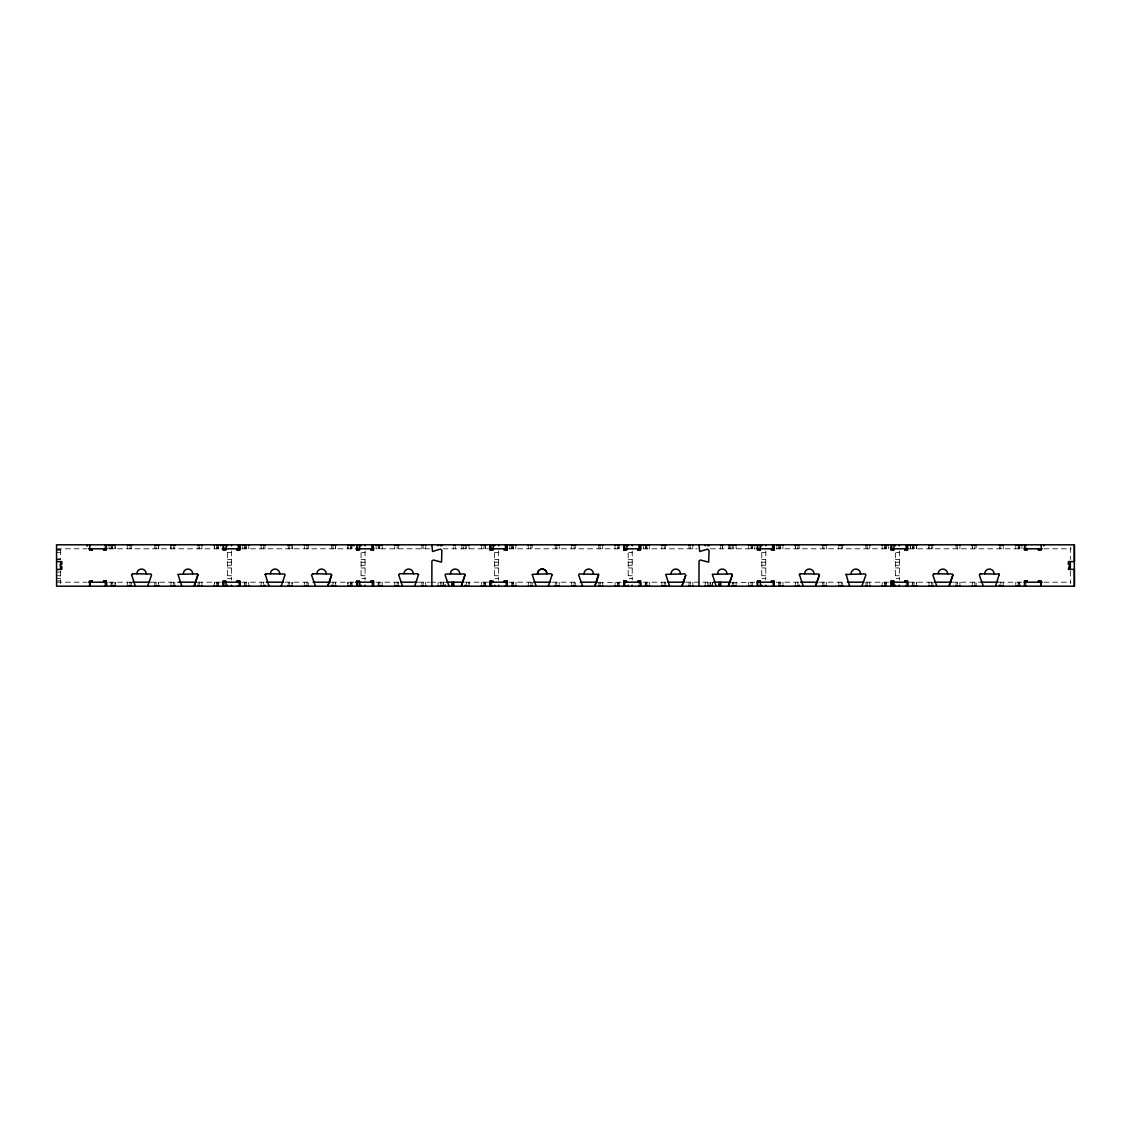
<?xml version="1.0" encoding="UTF-8"?>
<svg xmlns="http://www.w3.org/2000/svg" width="1131" height="1131" viewBox="0 0 1131 1131"><rect width="100%" height="100%" fill="white"/><g stroke="black" fill="none" stroke-linecap="round" stroke-linejoin="round"><path stroke-width="0.75" stroke-dasharray="5 3.75" d="M154.721 582.861L154.721 583.949M198.109 582.861L198.109 583.949M288.278 582.861L288.278 583.949M308.325 582.861L308.325 583.949M331.666 548.139L331.666 546.796M351.699 582.861L351.699 583.949M351.699 548.139L351.699 546.796M378.461 548.139L378.461 546.796M398.494 548.139L398.494 546.796M421.849 582.861L421.849 583.949M441.882 582.861L441.882 583.949M453.559 547.305L453.559 548.804M485.27 582.861L485.27 583.949M512.032 548.139L512.032 546.796M532.065 548.139L532.065 546.796M555.42 582.861L555.42 583.949M575.453 582.861L575.453 583.949M598.794 582.861L622.022 582.196M618.841 582.861L618.841 583.949M645.589 548.139L645.589 546.796M665.622 548.139L665.622 546.796M688.977 582.861L688.977 583.949M710.621 582.451L710.621 583.949L710.621 582.196M732.365 582.861L755.466 582.196M732.365 548.139L732.365 546.796M752.398 548.139L752.398 546.796M822.548 582.861L822.548 583.949M822.548 548.139L822.548 546.796M842.581 582.861L842.581 583.949M842.581 548.139L842.581 546.796M865.936 548.139L865.936 546.796M885.969 582.861L885.969 583.949M885.969 548.139L885.969 546.796M956.105 582.861L956.105 583.949M956.105 548.139L956.105 546.796M976.138 582.861L976.138 583.949M976.138 548.139L976.138 546.796M1019.526 582.861L1019.526 583.949M729.043 548.549L729.043 547.051L729.043 548.804M56.592 548.804L87.073 548.804M108.802 548.804L220.644 548.804M241.695 548.804L354.201 548.804M429.526 548.804L376.072 548.804L376.128 547.051M443.041 548.804L487.772 548.804M508.865 548.804L622.022 548.804M643.214 548.804L697.247 548.804M710.367 548.804L754.985 548.804M776.163 548.804L889.334 548.804M908.956 548.804L1022.113 548.804M1043.927 548.804L1071.283 548.804M56.592 549.694L60.593 549.694M56.592 550.147L60.593 550.147M56.592 552.366L60.593 552.366M227.515 552.366L231.516 552.366M361.835 552.366L365.087 552.366M494.897 552.366L498.644 552.366M629.204 552.366L632.215 552.366M762.025 552.366L765.772 552.366M896.332 552.366L899.343 552.366M56.592 558.926L60.593 558.926M56.592 559.506L60.593 559.506L60.593 547.475M227.515 559.506L231.516 559.506M361.072 559.506L365.087 559.506M494.643 559.506L498.644 559.506M628.2 559.506L632.215 559.506M761.771 559.506L765.772 559.506M895.342 559.506L899.343 559.506M227.515 562.178L231.516 562.178M361.072 562.178L365.087 562.178M494.643 562.178L498.644 562.178M628.2 562.178L632.215 562.178M761.771 562.178L765.772 562.178M895.342 562.178L899.343 562.178M227.515 565.274L231.516 565.274M361.072 565.274L365.087 565.274M494.643 565.274L498.644 565.274M628.2 565.274L632.215 565.274M761.771 565.274L765.772 565.274M895.342 565.274L899.343 565.274M227.515 567.946L231.516 567.946M361.072 567.946L365.087 567.946M494.643 567.946L498.644 567.946M628.2 567.946L632.215 567.946M761.771 567.946L765.772 567.946M895.342 567.946L899.343 567.946M56.592 572.06L60.593 572.06M56.592 575.736L60.593 575.736M227.515 575.736L231.516 575.736M361.072 575.736L365.087 575.736M494.643 575.736L498.644 575.736M628.2 575.736L632.215 575.736M761.771 575.736L765.772 575.736M895.342 575.736L899.343 575.736M56.592 578.408L60.593 578.408M227.515 578.408L231.516 578.408M361.835 578.408L365.087 578.408M494.897 578.408L498.644 578.408M629.204 578.408L632.215 578.408M762.025 578.408L765.772 578.408M896.332 578.408L899.343 578.408M56.592 580.853L60.593 580.853M56.592 582.196L87.073 582.196M108.802 582.196L131.762 582.196M150.932 582.196L178.825 582.196M197.982 582.196L220.644 582.196M241.695 582.196L264.555 582.196M285.21 582.196L311.393 582.196M331.553 582.196L354.201 582.196M376.072 582.196L399.059 582.196M418.371 582.196L429.526 582.196M430.671 582.196L445.218 582.196L445.218 583.949L445.218 582.451M487.772 582.196L465.237 582.196L465.237 584.204M508.851 582.196L531.853 582.196M552.38 582.196L578.521 582.196M643.214 582.196L666.145 582.196M685.471 582.196L712.346 582.196L712.346 583.949L712.346 582.451M776.149 582.196L799.447 582.196M819.48 582.196L845.649 582.196M866.304 582.196L889.334 582.196M908.956 582.196L933.018 582.196M952.189 582.196L980.068 582.196M999.238 582.196L1022.113 582.196M1043.927 582.196L1071 582.196M722.412 548.549L722.412 547.051L722.412 548.804M688.977 548.139L688.977 547.051M618.841 548.139L618.841 547.051M598.794 548.139L598.794 547.051M575.453 548.139L575.453 547.051M555.42 548.139L555.42 547.051M512.216 582.861L512.216 583.949M485.27 548.139L485.27 547.051M1070.336 547.475L1070.336 559.506M1070.336 571.07L1070.336 583.525M1021.901 547.051L1021.915 548.804M1019.78 547.051L1019.78 548.804M1019.78 582.196L1019.78 583.949M1019.526 547.051L1019.526 548.804M1018.522 547.051L1018.522 548.804M1018.522 582.196L1018.522 583.949M1018.197 547.051L1018.197 548.804M1018.197 582.196L1018.197 583.949M1015.765 547.051L1015.709 548.804M1015.709 582.196L1015.765 583.949M1003.254 547.051L1003.254 548.804M1003.31 582.196L1003.254 583.949M1000.836 547.051L1000.836 548.804M1000.836 582.196L1000.836 583.949M999.493 547.051L999.493 548.804M974.809 547.051L974.809 548.804M974.809 582.196L974.809 583.949M972.377 582.196L972.377 583.949M959.922 547.051L959.866 548.804M959.922 582.196L959.922 583.949M957.448 547.051L957.448 548.804M957.448 582.196L957.448 583.949M932.75 547.051L932.75 548.804M932.75 582.196L932.75 583.949M931.421 547.051L931.421 548.804M931.421 582.196L931.421 583.949M928.989 582.196L928.989 583.949M914.06 547.051L914.06 548.804M914.06 582.196L914.06 583.949M913.721 547.051L913.721 548.804M912.717 547.051L912.717 548.804M912.717 582.196L912.717 583.949M912.463 547.051L912.463 548.804M912.463 582.196L912.463 583.949M910.384 547.051L910.384 548.804M910.37 547.051L910.37 548.804M899.343 550.896L899.343 580.104M895.342 552.819L895.342 578.238M888.33 547.051L888.33 548.804M886.223 547.051L886.223 548.804M886.223 582.196L886.223 583.949M884.965 547.051L884.965 548.804M884.965 582.196L884.965 583.949M884.626 547.051L884.626 548.804M884.626 582.196L884.626 583.949M882.152 547.051L882.208 548.804M882.208 582.196L882.208 583.949M869.753 547.051L869.697 548.804M869.753 582.196L869.697 583.949M867.265 547.051L867.265 548.804M867.265 582.196L867.265 583.949M865.936 582.451L865.936 583.949M841.238 547.051L841.238 548.804M841.238 582.196L841.238 583.949M838.764 547.051L838.82 548.804M838.82 582.196L838.82 583.949M826.309 547.051L826.365 548.804M826.309 582.196L826.309 583.949M823.877 547.051L823.877 548.804M823.877 582.196L823.877 583.949M799.193 547.051L799.193 548.804M797.85 547.051L797.85 548.804M797.85 582.196L797.85 583.949M795.432 582.196L795.432 583.949M782.921 547.051L782.977 548.804M782.977 582.196L782.977 583.949M780.489 547.051L780.489 548.804M780.489 582.196L780.489 583.949M780.164 547.051L780.164 548.804M779.16 547.051L779.16 548.804M779.16 582.196L779.16 583.949M778.891 547.051L778.891 548.804M778.891 582.196L778.891 583.949M776.827 547.051L776.827 548.804M765.772 550.896L765.772 580.104M761.771 552.819L761.771 578.238M754.787 547.051L754.787 548.804M752.652 547.051L752.652 548.804M752.398 582.196L752.398 584.204M751.394 547.051L751.394 548.804M751.069 547.051L751.069 548.804M751.069 582.196L751.069 583.949M748.637 547.051L748.637 548.804M748.637 582.196L748.637 583.949M736.125 547.051L736.125 548.804M736.125 582.196L736.182 583.949M733.694 547.051L733.694 548.804M733.694 582.196L733.694 583.949M732.365 582.196L732.365 583.949M730.753 547.051L730.753 548.804M720.687 547.051L720.687 548.804M709.01 582.196L709.01 584.204M707.681 582.196L707.681 583.949M705.249 582.196L705.249 583.949M692.794 547.051L692.738 548.804M692.794 582.196L692.794 583.949M690.32 547.051L690.32 548.804M690.32 582.196L690.32 583.949M665.622 582.196L665.622 583.949M664.293 547.051L664.293 548.804M664.293 582.196L664.293 583.949M661.861 547.051L661.861 548.804M661.861 582.196L661.861 583.949M649.35 547.051L649.35 548.804M649.35 582.196L649.35 583.949M646.932 547.051L646.932 548.804M646.932 582.196L646.932 583.949M646.593 547.051L646.593 548.804M646.593 582.196L646.593 583.949M645.589 582.196L645.589 583.949M645.334 547.051L645.334 548.804M645.334 582.196L645.334 583.949M643.398 547.051L643.398 548.804M632.215 550.896L632.215 580.104M628.2 552.819L628.2 578.238M619.095 547.051L619.095 548.804M619.095 582.196L619.095 583.949M617.837 582.196L617.837 583.949M617.498 547.051L617.498 548.804M617.498 582.196L617.498 583.949M615.024 547.051L615.066 548.804M615.066 582.196L615.066 583.949M602.569 547.051L602.569 548.804M602.611 582.196L602.569 583.949M600.137 547.051L600.137 548.804M600.137 582.196L600.137 583.949M598.794 582.451L598.794 583.949M574.11 547.051L574.11 548.804M574.11 582.196L574.11 583.949M571.636 547.051L571.636 548.804M571.692 582.196L571.692 583.949M559.181 547.051L559.181 548.804M559.181 582.196L559.181 583.949M556.749 547.051L556.749 548.804M556.749 582.196L556.749 583.949M532.249 582.451L532.249 583.949M530.906 582.196L530.906 583.949M530.722 547.051L530.722 548.804M528.488 582.196L528.488 583.949M528.304 547.051L528.248 548.804M516.033 582.196L515.976 583.949M515.793 547.051L515.793 548.804M513.361 547.051L513.361 548.804M513.545 582.196L513.545 583.949M513.022 547.051L513.022 548.804M513.022 582.196L513.022 583.949M511.763 547.051L511.763 548.804M511.763 582.196L511.763 583.949M509.827 547.051L509.827 548.804M498.644 550.896L498.644 580.104M494.643 552.819L494.643 578.238M485.524 547.051L485.524 548.804M485.524 582.196L485.524 583.949M484.266 582.196L484.266 583.949M483.941 547.051L483.941 548.804M483.941 582.196L483.941 583.949M481.509 547.051L481.453 548.804M481.509 582.196L481.509 583.949M468.997 547.051L468.997 548.804M466.566 547.051L466.566 548.804M466.566 582.196L466.566 583.949M465.237 546.796L465.237 548.804M463.625 547.051L463.625 548.804M461.9 547.051L461.915 548.804M455.284 547.051L455.284 548.804M440.553 582.196L440.553 583.949M438.121 582.196L438.121 583.949M425.666 547.051L425.666 548.804M425.609 582.196L425.666 583.949M423.192 547.051L423.192 548.804M423.192 582.196L423.192 583.949M421.849 547.051L421.849 548.804M398.494 582.196L398.494 583.949M397.165 547.051L397.165 548.804M397.165 582.196L397.165 583.949M394.733 547.051L394.677 548.804M394.733 582.196L394.733 583.949M382.221 547.051L382.221 548.804M382.221 582.196L382.221 583.949M379.804 547.051L379.804 548.804M379.804 582.196L379.804 583.949M379.465 547.051L379.465 548.804M378.461 582.196L378.461 583.949M378.206 547.051L378.206 548.804M378.206 582.196L378.206 583.949M365.087 550.896L365.087 580.104M361.072 552.819L361.072 578.238M351.967 547.051L351.967 548.804M351.967 582.196L351.967 583.949M350.709 547.051L350.709 548.804M350.709 582.196L350.709 583.949M350.37 547.051L350.37 548.804M350.37 582.196L350.37 583.949M333.009 547.051L333.009 548.804M333.009 582.196L333.009 583.949M308.325 547.051L308.325 548.804M306.982 547.051L306.982 548.804M306.982 582.196L306.982 583.949M304.564 547.051L304.508 548.804M304.564 582.196L304.564 583.949M289.621 547.051L289.621 548.804M289.621 582.196L289.621 583.949M288.278 547.051L288.278 548.804M264.937 547.051L264.937 548.804M263.594 547.051L263.594 548.804M263.594 582.196L263.594 583.949M261.176 547.051L261.12 548.804M261.176 582.196L261.176 583.949M248.721 547.051L248.721 548.804M248.721 582.196L248.664 583.949M246.233 547.051L246.233 548.804M246.233 582.196L246.233 583.949M245.894 547.051L245.894 548.804M244.904 547.051L244.904 548.804M244.904 582.196L244.904 583.949M244.635 547.051L244.635 548.804M244.635 582.196L244.635 583.949M242.67 547.051L242.698 548.804M231.516 550.896L231.516 580.104M227.515 552.819L227.515 578.238M218.396 547.051L218.396 548.804M218.396 582.196L218.396 583.949M218.142 547.051L218.142 548.804M218.142 582.196L218.142 584.204M217.138 547.051L217.138 548.804M217.138 582.196L217.138 583.949M216.799 547.051L216.799 548.804M216.799 582.196L216.799 583.949M201.926 547.051L201.869 548.804M201.869 582.196L201.869 583.949M199.438 547.051L199.438 548.804M199.438 582.196L199.438 583.949M198.109 547.051L198.109 548.804M174.754 547.051L174.754 548.804M174.754 582.196L174.754 584.204M173.425 547.051L173.425 548.804M173.425 582.196L173.425 583.949M170.993 547.051L170.993 548.804M170.993 582.196L170.993 583.949M170.937 547.051L170.937 548.804M156.05 547.051L156.05 548.804M156.05 582.196L156.05 583.949M154.721 548.139L154.721 547.051M131.366 547.051L131.366 548.804M131.366 582.196L131.366 583.949M130.037 547.051L130.037 548.804M130.037 582.196L130.037 583.949M127.549 547.051L127.549 548.804M127.605 582.196L127.605 583.949M115.15 547.051L115.15 548.804M115.15 582.196L115.15 583.949M115.093 547.051L115.093 548.804M115.093 582.196L115.093 583.949M112.676 547.051L112.676 548.804M112.676 582.196L112.676 583.949M112.337 547.051L112.337 548.804M111.333 547.051L111.333 548.804M111.333 582.196L111.333 583.949M111.078 547.051L111.078 548.804M111.078 582.196L111.078 583.949M109.113 547.051L109.113 548.804M60.593 571.07L60.593 583.525M443.493 583.455L443.493 582.196L443.493 583.455M972.377 548.804L972.377 547.051L972.321 548.804M928.989 548.804L928.989 547.051L928.933 548.804M916.534 548.804L916.534 547.051L916.478 548.804M916.534 583.949L916.534 582.196L916.478 583.949M795.432 548.804L795.432 547.051L795.376 548.804M469.054 583.949L469.054 582.196L468.997 583.949M347.938 548.804L347.938 547.051L347.881 548.804M347.938 583.949L347.938 582.196L347.881 583.949M335.483 548.804L335.483 547.051L335.426 548.804M335.483 583.949L335.483 582.196L335.426 583.949M292.109 548.804L292.109 547.051L292.052 548.804M292.109 583.949L292.109 582.196L292.052 583.949M214.381 548.804L214.381 547.051L214.325 548.804M214.381 583.949L214.381 582.196L214.325 583.949M158.538 548.804L158.538 547.051L158.481 548.804M158.538 583.949L158.538 582.196L158.481 583.949"/><path stroke-width="1.5" d="M431.844 586.197L431.901 560.962L433.343 560.015L441.542 562.149L441.91 550.429L440.411 549.101L432.509 551.476L431.844 544.803M453.559 545.552L453.559 544.803M698.972 586.197L699.029 560.962L700.471 560.015L708.67 562.149L709.038 550.429L707.624 549.101L699.707 551.518L698.972 544.803M445.218 585.957L445.218 585.208L445.218 586.197M453.559 585.957L453.559 585.208M712.346 585.957L712.346 585.208L712.346 586.197M722.412 545.043L722.412 545.792L722.412 544.803M178.076 574.704L181.709 585.816M448.908 585.816L445.077 575.071L445.642 574.039L464.685 574.039M598.525 574.336L579.242 573.954L578.648 575.071L582.479 585.816M665.834 574.704L669.467 585.816M849.537 585.816L846.059 574.336M936.666 585.816L932.835 575.071L934.248 573.742M398.678 574.831L402.41 585.816M131.578 574.704L135.211 585.816M312.919 573.742L311.52 575.071L315.351 585.816M532.263 574.704L535.981 585.816M131.507 574.704L132.864 573.742M398.635 574.704L399.865 573.742L417.353 573.742L418.597 574.576M712.431 574.463L715.965 585.816M799.32 574.704L800.677 573.742M799.433 574.576L803.038 585.816M980.747 573.742L979.333 575.071L983.164 585.816M147.723 585.816L151.554 575.071L150.989 574.039L132.794 573.742M198.052 575.071L194.292 585.816L197.84 574.463M281.294 585.816L285.069 574.704M331.623 575.071L327.863 585.816L331.623 575.071L331.058 574.039L312.849 573.742M414.851 585.816L418.527 574.576M548.422 585.816L552.126 574.704M594.92 585.816L598.455 574.336M594.977 585.816L598.751 575.071M681.979 585.816L685.81 575.071L682.05 585.816M728.477 585.816L732.238 574.958M728.548 585.816L732.308 575.071M819.381 575.071L815.621 585.816L819.381 575.071L818.816 574.039L800.112 573.827M862.034 585.816L865.865 575.071L865.201 573.954L845.988 574.463M952.868 575.071L949.107 585.816L952.938 575.071L952.373 574.039L934.178 573.742M995.605 585.816L999.21 574.463M265.106 574.576L266.421 573.742M265.234 574.336L268.853 585.816M178.175 574.336L197.331 573.884M532.362 574.336L550.91 573.742L552.197 574.704M665.933 574.336L685.089 573.884M712.431 574.336L731.587 573.884M980.054 573.884L998.942 574.039M88.769 548.804L106.851 548.804M222.171 548.804L240.408 548.804M355.657 548.804L373.824 548.804M489.129 548.804L507.324 548.804M623.69 548.804L640.669 548.804L640.627 544.803M757.134 548.804L774.127 548.804M890.606 548.804L907.628 548.804M1024.092 548.804L1042.287 548.804M92.219 550.147L92.219 548.804L92.29 550.147L89.547 550.147L89.674 544.803M103.642 550.147L103.642 548.804L103.571 550.147L106.314 550.147L106.371 544.803L106.47 545.792M237.199 550.147L237.199 548.804L237.128 550.147L239.871 550.147L239.942 544.803L240.026 545.792M356.675 550.147L359.418 550.147L359.347 548.804M373.371 545.043L373.442 550.147L370.699 550.147L370.77 548.804M490.232 544.803L490.232 550.147L492.975 550.147L492.904 548.804M506.928 550.147L506.928 544.803L506.999 550.147L504.256 550.147L504.327 548.804M623.803 544.803L623.803 550.147L626.546 550.147L626.475 548.804M637.827 550.147L640.556 550.147L640.499 544.803M760.032 550.147L760.032 548.804L760.103 550.147L757.36 550.147L757.374 544.803L757.459 545.792M774.127 550.147L771.384 550.147L771.455 548.804M893.603 550.147L893.603 548.804L893.674 550.147L890.931 550.147L891.03 544.803M905.026 550.147L905.026 548.804L904.956 550.147L907.684 550.147L907.628 544.803M1038.583 550.147L1038.583 548.804L1038.512 550.147L1041.255 550.147L1041.184 544.803M56.592 561.598L61.852 561.598L61.781 564.27L60.452 564.27L60.452 566.73L61.852 566.73L61.781 569.402L56.592 569.402M1069.77 564.27L1068.371 564.27L1068.442 561.598L1074.45 561.598L1074.379 544.803L56.55 544.803L56.592 586.197L1074.45 586.197L1074.379 569.402L1068.371 569.402L1069.7 564.27M266.351 573.742L284.63 574.039M92.219 580.853L92.219 582.196L92.29 580.853L89.547 580.853L89.618 586.197M103.642 580.853L103.642 582.196L103.571 580.853L106.314 580.853M237.199 580.853L237.199 582.196L237.128 580.853L239.871 580.853L239.8 586.197M373.371 580.853L373.371 586.197L373.442 580.853L370.699 580.853L370.699 582.196M490.303 580.853L490.303 586.197L490.232 580.853L492.975 580.853L492.904 582.196M504.256 580.853L506.999 580.853L506.999 586.197L506.928 580.853M623.874 580.853L623.874 586.197L623.803 580.853L626.546 580.853L626.546 582.196M640.556 580.853L637.827 580.853L637.898 582.196M760.032 580.853L760.032 582.196L760.103 580.853L757.36 580.853L757.431 586.197M893.603 580.853L893.603 582.196L893.674 580.853L890.931 580.853L891.002 586.197M905.026 580.853L905.026 582.196L904.956 580.853L907.684 580.853L907.613 586.197L907.613 582.196L890.606 582.196M1024.488 580.853L1027.231 580.853M1038.583 580.853L1038.583 582.196L1038.512 580.853L1041.255 580.853L1041.184 586.197M88.769 582.196L106.851 582.196M132.709 582.196L149.928 582.196M178.825 582.196L196.766 582.196M222.171 582.196L240.408 582.196M266.28 582.196L283.499 582.196M313.103 582.196L330.323 582.196M355.657 582.196L373.824 582.196M400.826 582.196L417.056 582.196M446.462 582.196L463.894 582.196M489.129 582.196L507.324 582.196M533.563 582.196L550.67 582.196M580.231 582.196L597.451 582.196M623.69 582.196L640.669 582.196L640.655 586.197L640.499 580.853M667.898 582.196L684.184 582.196M713.59 582.196L730.88 582.196M757.176 582.196L774.127 582.196M800.536 582.196L817.755 582.196M847.373 582.196L863.928 582.196M934.107 582.196L951.312 582.196M980.93 582.196L998.15 582.196M1024.078 582.196L1042.273 582.196M731.517 573.884L732.252 574.704M197.261 573.884L197.967 574.831M998.871 574.039L999.436 574.958M465.011 574.576L461.42 585.816L465.11 574.958M729.043 545.043L729.043 545.792L729.043 544.803M718.963 585.208L718.963 585.957M710.621 585.957L710.621 585.208L710.621 586.197M451.835 585.208L451.835 585.957M443.493 585.957L443.493 585.208L443.493 586.197M1074.351 544.803L1074.337 586.197M1070.336 561.598L1070.336 569.402M1043.955 544.803L1043.927 545.792M1040.704 582.196L1040.704 586.197M1027.16 548.804L1027.231 550.147L1024.488 550.147L1024.587 544.803M1027.16 580.853L1027.231 582.196M1026.086 544.803L1026.086 545.792M1026.086 548.054L1026.086 548.804M1026.086 582.196L1026.086 582.946M1026.086 585.194L1026.086 586.197M1024.827 544.803L1024.827 545.792M1024.827 548.054L1024.827 548.804M1024.827 582.196L1024.827 582.946M1024.827 585.194L1024.827 586.197M1024.559 580.853L1024.488 586.197M1021.901 544.803L1021.901 545.792M1019.78 544.803L1019.78 545.792M1019.78 585.194L1019.78 586.197M1019.526 544.803L1019.526 545.792M1019.526 585.194L1019.526 586.197M1018.522 544.803L1018.522 545.792M1018.522 585.194L1018.522 586.197M1018.197 544.803L1018.197 545.792M1018.197 585.194L1018.197 586.197M1015.765 544.803L1015.765 545.792M1015.709 585.194L1015.765 586.197M1003.254 544.803L1003.254 545.792M1003.254 585.194L1003.254 586.197M1000.836 544.803L1000.836 545.792M1000.836 585.194L1000.836 586.197M999.493 544.803L999.493 545.792M999.493 585.194L999.493 586.197M976.138 544.803L976.138 545.792M976.138 585.194L976.138 586.197M974.809 544.803L974.809 545.792M974.809 585.194L974.809 586.197M972.377 585.194L972.377 586.197M959.922 544.803L959.922 545.792M959.922 585.194L959.866 586.197M957.448 544.803L957.448 545.792M957.448 585.194L957.448 586.197M956.105 544.803L956.105 545.792M956.105 585.194L956.105 586.197M932.75 544.803L932.75 545.792M932.75 585.194L932.75 586.197M931.421 544.803L931.421 545.792M931.421 585.194L931.421 586.197M928.989 585.194L928.989 586.197M914.06 544.803L914.06 545.792M914.06 585.194L914.06 586.197M913.721 544.803L913.721 545.792M912.717 544.803L912.717 545.792M912.717 585.194L912.717 586.197M912.463 544.803L912.463 545.792M912.463 585.194L912.463 586.197M910.384 544.803L910.384 545.792M910.37 544.803L910.37 545.792M907.43 544.803L907.43 545.792M907.43 548.054L907.43 548.804M907.43 582.196L907.43 582.946M907.43 585.194L907.43 586.197M906.171 544.803L906.171 548.804M906.171 582.196L906.171 582.946M906.171 585.194L906.171 586.197M899.343 544.803L899.343 545.792M899.343 585.194L899.343 586.197M895.342 544.803L895.342 545.792M895.342 585.194L895.342 586.197M893.999 544.803L893.999 548.804M893.999 582.196L893.999 586.197M892.515 544.803L892.515 545.792M892.515 548.054L892.515 548.804M892.515 582.196L892.515 586.197M891.256 544.803L891.256 545.792M891.256 548.054L891.256 548.804M891.256 582.196L891.256 582.946M891.256 585.194L891.256 586.197M888.358 544.803L888.33 545.792M886.223 544.803L886.223 545.792M886.223 585.194L886.223 586.197M885.969 544.803L885.969 545.792M885.969 585.194L885.969 586.197M884.965 544.803L884.965 545.792M884.965 585.194L884.965 586.197M884.626 544.803L884.626 545.792M884.626 585.194L884.626 586.197M882.208 544.803L882.208 545.792M882.208 585.194L882.208 586.197M869.697 544.803L869.753 545.792M869.753 585.194L869.697 586.197M867.265 544.803L867.265 545.792M867.265 585.194L867.265 586.197M865.936 544.803L865.936 545.792M865.936 585.194L865.936 586.197M842.581 544.803L842.581 545.792M842.581 585.194L842.581 586.197M841.238 544.803L841.238 545.792M841.238 585.194L841.238 586.197M838.764 544.803L838.82 545.792M838.82 585.194L838.82 586.197M826.365 544.803L826.365 545.792M826.309 585.194L826.309 586.197M823.877 544.803L823.877 545.792M823.877 585.194L823.877 586.197M822.548 544.803L822.548 545.792M822.548 585.194L822.548 586.197M799.193 544.803L799.193 545.792M799.193 585.194L799.193 586.197M797.85 544.803L797.85 545.792M797.85 585.194L797.85 586.197M795.432 585.194L795.432 586.197M782.977 544.803L782.921 545.792M782.977 585.194L782.977 586.197M780.489 544.803L780.489 545.792M780.489 585.194L780.489 586.197M780.164 544.803L780.164 545.792M779.16 544.803L779.16 545.792M779.16 585.194L779.16 586.197M778.891 544.803L778.891 545.792M778.891 585.194L778.891 586.197M776.827 544.803L776.827 545.792M774.056 544.803L774.056 550.147M774.056 586.197L774.127 580.853L771.384 580.853L771.455 582.196M773.858 544.803L773.858 545.792M773.858 548.054L773.858 548.804M773.858 582.196L773.858 582.946M773.858 585.194L773.858 586.197M772.6 544.803L772.6 548.804M772.6 582.196L772.6 582.946M772.6 585.194L772.6 586.197M765.772 544.803L765.772 545.792M765.772 585.194L765.772 586.197M761.771 544.803L761.771 545.792M761.771 585.194L761.771 586.197M760.442 544.803L760.442 548.804M760.442 582.196L760.442 586.197M758.958 544.803L758.958 545.792M758.958 548.054L758.958 548.804M757.699 544.803L757.699 545.792M757.699 548.054L757.699 548.804M757.459 548.054L757.459 548.804M757.53 582.196L757.53 586.197M754.773 544.803L754.773 545.792M752.652 544.803L752.652 545.792M752.398 544.803L752.398 545.792M752.398 585.194L752.398 586.197M751.394 544.803L751.394 545.792M751.069 544.803L751.069 545.792M751.069 585.194L751.069 586.197M748.581 544.803L748.637 545.792M748.637 585.194L748.637 586.197M736.125 544.803L736.125 545.792M736.125 585.194L736.182 586.197M733.694 544.803L733.694 545.792M733.694 585.194L733.694 586.197M732.365 544.803L732.365 545.792M732.365 585.194L732.365 586.197M730.753 544.803L730.753 545.792M720.687 544.803L720.687 545.792M720.687 582.196L720.687 586.197M718.963 582.196L718.963 586.197M709.01 544.803L709.01 545.792M709.01 585.194L709.01 586.197M707.681 544.803L707.681 545.792M707.681 585.194L707.681 586.197M705.193 544.803L705.249 545.792M705.249 585.194L705.249 586.197M692.738 544.803L692.794 545.792M692.794 585.194L692.738 586.197M690.32 544.803L690.32 545.792M690.32 585.194L690.32 586.197M688.977 544.803L688.977 545.792M688.977 585.194L688.977 586.197M665.622 544.803L665.622 545.792M665.622 585.194L665.622 586.197M664.293 544.803L664.293 545.792M664.293 585.194L664.293 586.197M661.805 544.803L661.861 545.792M661.861 585.194L661.861 586.197M649.35 544.803L649.35 545.792M649.406 585.194L649.406 586.197M646.932 544.803L646.932 545.792M646.932 585.194L646.932 586.197M646.593 544.803L646.593 545.792M646.593 585.194L646.593 586.197M645.589 544.803L645.589 545.792M645.589 585.194L645.589 586.197M645.334 544.803L645.334 545.792M645.334 585.194L645.334 586.197M643.398 544.803L643.398 545.792M640.302 544.803L640.302 545.792M640.302 548.054L640.302 548.804M640.302 582.196L640.302 582.946M640.302 585.194L640.302 586.197M639.043 544.803L639.043 548.804M639.043 582.196L639.043 582.946M639.043 585.194L639.043 586.197M637.827 548.804L637.898 550.147M632.215 544.803L632.215 545.792M632.215 585.194L632.215 586.197M628.2 544.803L628.2 545.792M628.2 585.194L628.2 586.197M626.871 544.803L626.871 548.804M625.386 544.803L625.386 545.792M625.386 548.054L625.386 548.804M625.386 582.196L625.386 582.946M625.386 585.194L625.386 586.197M624.128 544.803L624.128 545.792M624.128 548.054L624.128 548.804M624.128 582.196L624.128 582.946M624.128 585.194L624.128 586.197M623.93 544.803L623.874 550.147M619.095 544.803L619.095 545.792M619.095 585.194L619.095 586.197M618.841 544.803L618.841 545.792M618.841 585.194L618.841 586.197M617.837 585.194L617.837 586.197M617.498 544.803L617.498 545.792M617.498 585.194L617.498 586.197M615.024 544.803L615.066 545.792M615.066 585.194L615.066 586.197M602.611 544.803L602.611 545.792M602.569 585.194L602.569 586.197M600.137 544.803L600.137 545.792M600.137 585.194L600.137 586.197M598.794 544.803L598.794 545.792M598.794 585.194L598.794 586.197M575.453 544.803L575.453 545.792M575.453 585.194L575.453 586.197M574.11 544.803L574.11 545.792M574.11 585.194L574.11 586.197M571.636 544.803L571.692 545.792M571.692 585.194L571.692 586.197M559.237 544.803L559.181 545.792M559.237 585.194L559.237 586.197M556.749 544.803L556.749 545.792M556.749 585.194L556.749 586.197M555.42 544.803L555.42 545.792M555.42 585.194L555.42 586.197M532.249 585.194L532.249 586.197M532.065 544.803L532.065 545.792M530.906 585.194L530.906 586.197M530.722 544.803L530.722 545.792M528.488 585.194L528.488 586.197M528.304 544.803L528.304 545.792M515.976 585.194L516.033 586.197M515.793 544.803L515.793 545.792M513.361 544.803L513.361 545.792M513.545 585.194L513.545 586.197M513.022 544.803L513.022 545.792M513.022 585.194L513.022 586.197M512.216 585.194L512.216 586.197M512.032 544.803L512.032 545.792M511.763 544.803L511.763 545.792M511.763 585.194L511.763 586.197M509.827 544.803L509.827 545.792M506.73 544.803L506.73 545.792M506.73 548.054L506.73 548.804M506.73 582.196L506.73 582.946M506.73 585.194L506.73 586.197M505.472 544.803L505.472 548.804M505.472 582.196L505.472 582.946M505.472 585.194L505.472 586.197M504.327 580.853L504.256 582.196M498.644 544.803L498.644 545.792M498.644 585.194L498.644 586.197M494.643 544.803L494.643 545.792M494.643 585.194L494.643 586.197M493.3 544.803L493.3 548.804M491.829 544.803L491.829 545.792M491.829 548.054L491.829 548.804M491.829 582.196L491.829 582.946M491.829 585.194L491.829 586.197M490.571 544.803L490.571 548.804M490.571 582.196L490.571 586.197M490.373 544.803L490.303 550.147M485.524 544.803L485.524 545.792M485.524 585.194L485.524 586.197M485.27 544.803L485.27 545.792M485.27 585.194L485.27 586.197M484.266 585.194L484.266 586.197M483.941 544.803L483.941 545.792M483.941 585.194L483.941 586.197M481.509 544.803L481.509 545.792M481.509 585.194L481.509 586.197M468.997 544.803L468.997 545.792M466.566 544.803L466.566 545.792M466.566 585.194L466.566 586.197M465.237 544.803L465.237 545.792M465.237 585.194L465.237 586.197M463.625 544.803L463.625 545.792M461.915 544.803L461.9 545.792M455.284 544.803L455.284 545.792M453.559 582.196L453.559 586.197M453.489 582.196L453.489 586.197M451.835 582.196L451.835 586.197M441.882 544.803L441.882 545.792M441.882 585.194L441.882 586.197M440.553 544.803L440.553 545.792M440.553 585.194L440.553 586.197M438.121 544.803L438.121 545.792M438.121 585.194L438.121 586.197M425.609 544.803L425.609 545.792M425.609 585.194L425.609 586.197M423.192 544.803L423.192 545.792M423.192 585.194L423.192 586.197M421.849 544.803L421.849 545.792M421.849 585.194L421.849 586.197M398.494 544.803L398.494 545.792M398.494 585.194L398.494 586.197M397.165 544.803L397.165 545.792M397.165 585.194L397.165 586.197M394.733 544.803L394.677 545.792M394.733 585.194L394.733 586.197M382.278 544.803L382.278 545.792M382.221 585.194L382.221 586.197M379.804 544.803L379.804 545.792M379.804 585.194L379.804 586.197M379.465 544.803L379.465 545.792M378.461 544.803L378.461 545.792M378.461 585.194L378.461 586.197M378.206 544.803L378.206 545.792M378.206 585.194L378.206 586.197M376.128 544.803L376.128 545.792M373.173 544.803L373.371 550.147M371.915 544.803L371.915 548.804M371.901 582.196L371.901 582.946M371.901 585.194L371.901 586.197M365.087 544.803L365.087 545.792M365.087 585.194L365.087 586.197M361.072 544.803L361.072 545.792M361.072 585.194L361.072 586.197M359.743 544.803L359.743 548.804M359.743 582.196L359.743 586.197M359.347 582.196L359.418 580.853L356.675 580.853L356.746 586.197M358.258 544.803L358.258 545.792M358.258 548.054L358.258 548.804M358.258 582.196L358.258 582.946M358.258 585.194L358.258 586.197M357 544.803L356.901 545.792M356.901 548.054L356.901 548.804M357 582.196L357 586.197M356.802 544.803L356.746 550.147M354.201 544.803L354.229 545.792M351.967 544.803L351.967 545.792M351.967 585.194L351.967 586.197M351.699 544.803L351.699 545.792M351.699 585.194L351.699 586.197M350.709 544.803L350.709 545.792M350.709 585.194L350.709 586.197M350.37 544.803L350.37 545.792M350.37 585.194L350.37 586.197M333.009 544.803L333.009 545.792M333.009 585.194L333.009 586.197M331.666 544.803L331.666 545.792M331.666 585.194L331.666 586.197M308.325 544.803L308.325 545.792M308.325 585.194L308.325 586.197M306.982 544.803L306.982 545.792M306.982 585.194L306.982 586.197M304.508 544.803L304.508 545.792M304.564 585.194L304.564 586.197M289.621 544.803L289.621 545.792M289.621 585.194L289.621 586.197M288.278 544.803L288.278 545.792M288.278 585.194L288.278 586.197M264.937 544.803L264.937 545.792M264.937 585.194L264.937 586.197M263.594 544.803L263.594 545.792M263.594 585.194L263.594 586.197M261.12 544.803L261.12 545.792M261.176 585.194L261.176 586.197M248.721 544.803L248.664 545.792M248.721 585.194L248.721 586.197M246.233 544.803L246.233 545.792M246.233 585.194L246.233 586.197M245.894 544.803L245.894 545.792M244.904 544.803L244.904 545.792M244.904 585.194L244.904 586.197M244.635 544.803L244.635 545.792M244.635 585.194L244.635 586.197M242.67 544.803L242.698 545.792M240.026 548.054L240.026 548.804M240.026 582.196L240.026 586.197M239.602 544.803L239.602 545.792M239.602 548.054L239.602 548.804M239.602 582.196L239.602 582.946M239.602 585.194L239.602 586.197M238.344 544.803L238.344 548.804M238.344 582.196L238.344 582.946M238.344 585.194L238.344 586.197M231.516 544.803L231.516 545.792M231.516 585.194L231.516 586.197M227.515 544.803L227.515 545.792M227.515 585.194L227.515 586.197M226.172 544.803L226.172 548.804M226.172 582.196L226.172 586.197M225.776 548.804L225.847 550.147L223.104 550.147L223.245 544.803M225.776 582.196L225.847 580.853L223.104 580.853L223.175 586.197M224.701 544.803L224.701 545.792M224.701 548.054L224.701 548.804M224.701 582.196L224.701 582.946M224.701 585.194L224.701 586.197M223.443 544.803L223.33 545.792M223.33 548.054L223.443 548.804M223.443 582.196L223.443 586.197M220.644 544.803L220.644 545.792M218.396 544.803L218.396 545.792M218.396 585.194L218.396 586.197M218.142 544.803L218.142 545.792M218.142 585.194L218.142 586.197M217.138 544.803L217.138 545.792M217.138 585.194L217.138 586.197M216.799 544.803L216.799 545.792M216.799 585.194L216.799 586.197M201.869 544.803L201.869 545.792M201.869 585.194L201.869 586.197M199.438 544.803L199.438 545.792M199.438 585.194L199.438 586.197M198.109 544.803L198.109 545.792M198.109 585.194L198.109 586.197M174.754 544.803L174.754 545.792M174.754 585.194L174.754 586.197M173.425 544.803L173.425 545.792M173.425 585.194L173.425 586.197M170.993 544.803L170.993 545.792M170.993 585.194L170.993 586.197M170.937 544.803L170.937 545.792M156.05 544.803L156.05 545.792M156.05 585.194L156.05 586.197M154.721 544.803L154.721 545.792M154.721 585.194L154.721 586.197M131.366 544.803L131.366 545.792M131.366 585.194L131.366 586.197M130.037 544.803L130.037 545.792M130.037 585.194L130.037 586.197M127.549 544.803L127.605 545.792M127.605 585.194L127.605 586.197M115.15 544.803L115.15 545.792M115.15 585.194L115.15 586.197M115.093 544.803L115.093 545.792M115.093 585.194L115.093 586.197M112.676 544.803L112.676 545.792M112.676 585.194L112.676 586.197M112.337 544.803L112.337 545.792M111.333 544.803L111.333 545.792M111.333 585.194L111.333 586.197M111.078 544.803L111.078 545.792M111.078 585.194L111.078 586.197M109.113 544.803L109.113 545.792M106.47 548.054L106.47 548.804M106.47 582.196L106.47 586.197L106.243 580.853M106.031 544.803L106.031 545.792M106.031 548.054L106.031 548.804M106.031 582.196L106.031 582.946M106.031 585.194L106.031 586.197M104.773 544.803L104.773 545.792M104.773 548.054L104.773 548.804M104.773 582.196L104.773 582.946M104.773 585.194L104.773 586.197M90.169 582.196L90.169 586.197M89.773 544.803L89.773 545.792M89.773 548.054L89.773 548.804M89.773 582.196L89.773 586.197M60.593 561.598L60.593 569.402M270.394 573.742A4.68 4.68 0 0 1 275.073 569.063A4.68 4.68 0 0 1 279.739 573.742M183.335 573.742A4.68 4.68 0 0 1 188 569.063A4.68 4.68 0 0 1 192.68 573.742M136.837 573.742A4.68 4.68 0 0 1 141.502 569.063A4.68 4.68 0 0 1 146.182 573.742M403.965 573.742A4.68 4.68 0 0 1 408.63 569.063A4.68 4.68 0 0 1 413.31 573.742M316.892 573.742A4.68 4.68 0 0 1 321.572 569.063A4.68 4.68 0 0 1 326.237 573.742M671.093 573.742A4.68 4.68 0 0 1 675.758 569.063A4.68 4.68 0 0 1 680.438 573.742M584.02 573.742A4.68 4.68 0 0 1 588.7 569.063A4.68 4.68 0 0 1 593.365 573.742M537.494 573.742A4.68 4.68 0 0 1 542.159 569.063A4.68 4.68 0 0 1 546.867 573.742M546.839 573.742A4.68 4.68 0 0 0 542.159 569.063A4.68 4.68 0 0 0 537.522 573.742M450.449 573.742A4.68 4.68 0 0 1 455.129 569.063A4.68 4.68 0 0 1 459.808 573.742M984.705 573.742A4.68 4.68 0 0 1 989.385 569.063A4.68 4.68 0 0 1 994.064 573.742M938.207 573.742A4.68 4.68 0 0 1 942.886 569.063A4.68 4.68 0 0 1 947.566 573.742M851.148 573.742A4.68 4.68 0 0 1 855.828 569.063A4.68 4.68 0 0 1 860.493 573.742M804.65 573.742A4.68 4.68 0 0 1 809.329 569.063A4.68 4.68 0 0 1 813.995 573.742M717.577 573.742A4.68 4.68 0 0 1 722.257 569.063A4.68 4.68 0 0 1 726.936 573.742M972.377 545.792L972.377 544.803L972.321 545.792M928.989 545.792L928.989 544.803L928.933 545.792M916.534 545.792L916.534 544.803L916.478 545.792M916.534 586.197L916.534 585.194L916.478 586.197M795.432 545.792L795.432 544.803L795.376 545.792M469.054 586.197L469.054 585.194L468.997 586.197M347.938 545.792L347.938 544.803L347.881 545.792M347.938 586.197L347.938 585.194L347.881 586.197M335.483 545.792L335.483 544.803L335.426 545.792M335.483 586.197L335.483 585.194L335.426 586.197M292.109 545.792L292.109 544.803L292.052 545.792M292.109 586.197L292.109 585.194L292.052 586.197M214.381 545.792L214.381 544.803L214.325 545.792M214.381 586.197L214.381 585.194L214.325 586.197M158.538 545.792L158.538 544.803L158.481 545.792M158.538 586.197L158.538 585.194L158.481 586.197M87.101 545.792L87.101 544.803L87.073 545.792"/></g></svg>
